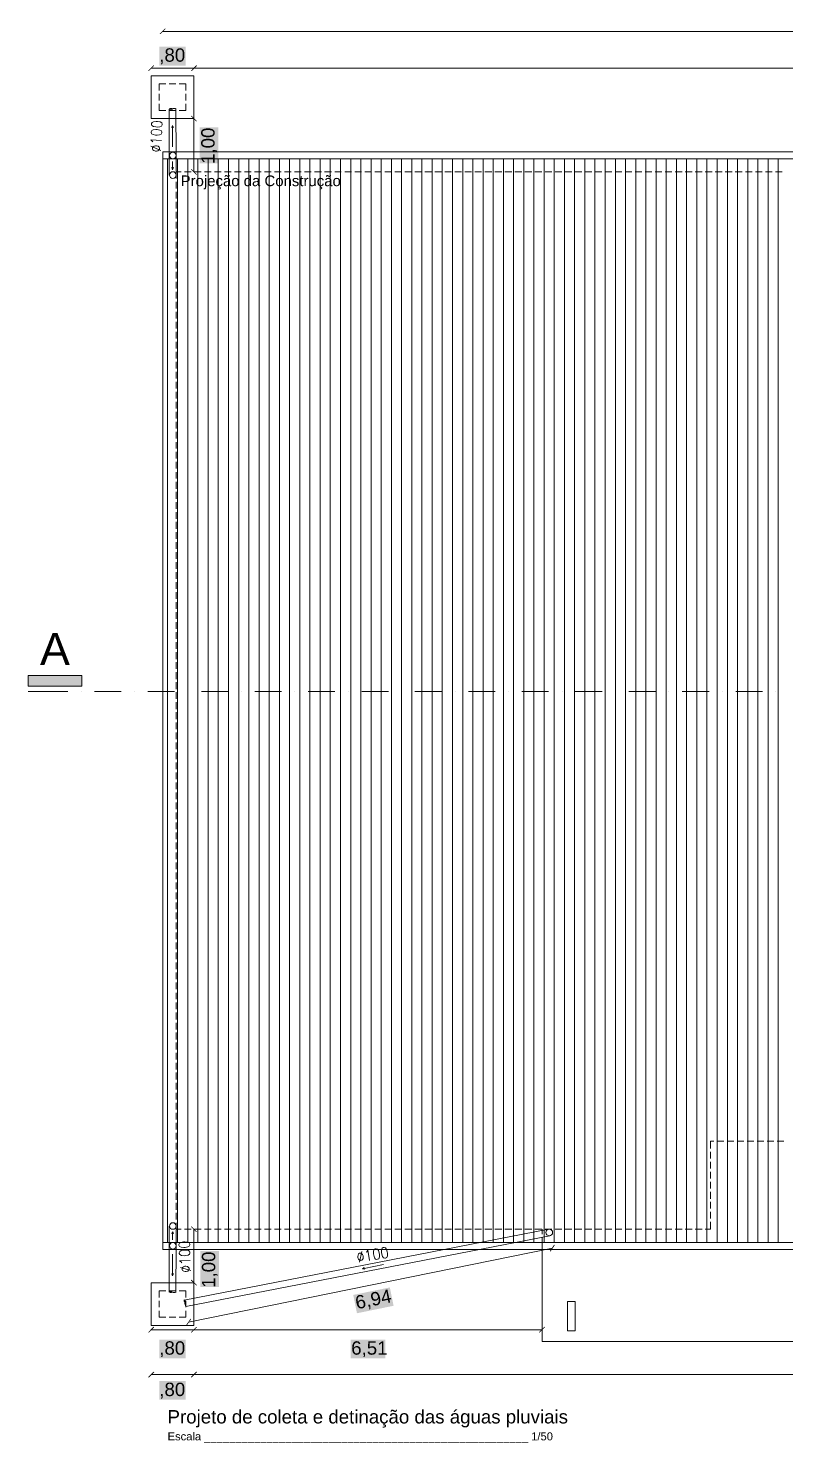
# Model space of a CAD drawing. Header units: millimetres. Extents: x 8 to 69.8, y -142.7 to -115.9.
# Drawn here: x 7.97 to 22.13, y -142.71 to -116.22 of the extents above; entities that cross this region are included whole.
import ezdxf

# ---------------------------------------------------------------- set-up
doc = ezdxf.new("R2010")
doc.units = ezdxf.units.MM
for name, color, linetype in [('PDF_0', 7, 'Continuous'), ('PDF_04-DETALHE', 7, 'Continuous'), ('PDF_Text', 7, 'Continuous')]:
    doc.layers.add(name, color=color, linetype=linetype)
for name, color, linetype, true_color in [('PDF_13-CORTE', 7, 'Continuous', 0x7d7d7d), ('PDF_19-COBERTA', 7, 'Continuous', 0x7d7d7d), ('PDF_A-PROJEÇÃO', 7, 'Continuous', 0x7d7d7d), ('PDF_A_Cotas', 7, 'Continuous', 0xffffff), ('PDF_A_PLUVIAL', 7, 'Continuous', 0x2491ff)]:
    doc.layers.add(name, color=color, linetype=linetype, true_color=true_color)
doc.styles.add('PDF Arial', font='arial.ttf')

msp = doc.modelspace()

# ---------------------------------------------------------------- linework, layer by layer
at = {"layer": 'PDF_0', "transparency": 33554559}
for points in [[(10.53, -116.219), (10.441, -116.33), (10.429, -116.32)], [(10.54, -116.231), (10.53, -116.219), (10.441, -116.33)]]:
    msp.add_solid(points, dxfattribs=at)
at = {"layer": 'PDF_04-DETALHE', "lineweight": 0}
msp.add_lwpolyline([(10.486, -116.276), (38.234, -116.276), (39.485, -116.276)], dxfattribs=at)
at = {"layer": 'PDF_04-DETALHE', "transparency": 33554559}
for points in [[(10.314, -116.911), (10.226, -117.022), (10.216, -117.013)], [(10.327, -116.92), (10.314, -116.911), (10.226, -117.022)], [(11.115, -116.911), (11.026, -117.022), (11.016, -117.013)], [(11.016, -117.013), (11.026, -117.022), (11.115, -116.911)], [(11.127, -116.92), (11.115, -116.911), (11.026, -117.022)], [(11.026, -117.022), (11.115, -116.911), (11.127, -116.92)], [(11.127, -117.956), (11.016, -117.864), (11.026, -117.854)], [(11.115, -117.966), (11.127, -117.956), (11.016, -117.864)], [(11.026, -118.855), (11.016, -118.864), (11.127, -118.953)], [(11.016, -118.864), (11.127, -118.953), (11.115, -118.966)], [(11.127, -138.757), (11.016, -138.668), (11.026, -138.655)], [(11.115, -138.766), (11.127, -138.757), (11.016, -138.668)], [(17.732, -139.119), (17.744, -139.128), (17.811, -139.001)], [(17.744, -139.128), (17.811, -139.001), (17.824, -139.008)], [(11.026, -139.655), (11.016, -139.668), (11.127, -139.757)], [(11.016, -139.668), (11.127, -139.757), (11.115, -139.766)], [(11.007, -140.386), (10.94, -140.509), (10.927, -140.503)], [(11.019, -140.392), (11.007, -140.386), (10.94, -140.509)], [(10.314, -140.536), (10.226, -140.647), (10.216, -140.638)], [(10.327, -140.546), (10.314, -140.536), (10.226, -140.647)], [(11.115, -140.536), (11.026, -140.647), (11.016, -140.638)], [(11.016, -140.638), (11.026, -140.647), (11.115, -140.536)], [(11.127, -140.546), (11.115, -140.536), (11.026, -140.647)], [(11.026, -140.647), (11.115, -140.536), (11.127, -140.546)], [(17.528, -140.638), (17.541, -140.647), (17.63, -140.536)], [(17.541, -140.647), (17.63, -140.536), (17.64, -140.546)], [(10.314, -141.378), (10.226, -141.489), (10.216, -141.476)], [(10.327, -141.387), (10.314, -141.378), (10.226, -141.489)], [(11.115, -141.378), (11.026, -141.489), (11.016, -141.476)], [(11.016, -141.476), (11.026, -141.489), (11.115, -141.378)], [(11.127, -141.387), (11.115, -141.378), (11.026, -141.489)], [(11.026, -141.489), (11.115, -141.378), (11.127, -141.387)]]:
    msp.add_solid(points, dxfattribs=at)
at = {"layer": 'PDF_13-CORTE', "lineweight": 0}
for points in [[(10.486, -118.661), (38.234, -118.661), (38.234, -138.96), (10.486, -138.96)], [(7.971, -128.539), (8.971, -128.539), (8.971, -128.339), (7.971, -128.339)], [(18.208, -140.611), (18.208, -140.062), (18.059, -140.062), (18.059, -140.611)]]:
    msp.add_lwpolyline(points, close=True, dxfattribs=at)
for points in [[(8.708, -128.641), (7.971, -128.641)], [(8.959, -128.641), (8.959, -128.641)], [(9.708, -128.641), (9.209, -128.641)], [(9.959, -128.641), (9.959, -128.641)], [(10.708, -128.641), (10.21, -128.641)], [(10.959, -128.641), (10.959, -128.641)], [(11.708, -128.641), (11.21, -128.641)], [(11.959, -128.641), (11.959, -128.641)], [(12.709, -128.641), (12.21, -128.641)], [(12.959, -128.641), (12.959, -128.641)], [(13.709, -128.641), (13.21, -128.641)], [(13.96, -128.641), (13.96, -128.641)], [(14.709, -128.641), (14.21, -128.641)], [(14.96, -128.641), (14.96, -128.641)], [(15.709, -128.641), (15.207, -128.641)], [(15.96, -128.641), (15.96, -128.641)], [(16.709, -128.641), (16.208, -128.641)], [(16.96, -128.641), (16.96, -128.641)], [(17.709, -128.641), (17.208, -128.641)], [(17.96, -128.641), (17.96, -128.641)], [(18.71, -128.641), (18.208, -128.641)], [(18.957, -128.641), (18.957, -128.641)], [(19.71, -128.641), (19.208, -128.641)], [(19.958, -128.641), (19.958, -128.641)], [(20.71, -128.641), (20.208, -128.641)], [(20.958, -128.641), (20.958, -128.641)], [(21.71, -128.641), (21.209, -128.641)], [(21.958, -128.641), (21.958, -128.641)]]:
    msp.add_lwpolyline(points, dxfattribs=at)
at = {"layer": 'PDF_13-CORTE', "color": 7, "lineweight": 0}
msp.add_lwpolyline([(17.586, -138.96), (17.586, -140.811), (29.585, -140.811), (29.585, -138.96)], dxfattribs=at)
at = {"layer": 'PDF_13-CORTE', "transparency": 33554559}
for points in [[(8.971, -128.339), (7.971, -128.339), (8.971, -128.539)], [(7.971, -128.339), (8.971, -128.539), (7.971, -128.539)]]:
    msp.add_solid(points, dxfattribs=at)
at = {"layer": 'PDF_19-COBERTA', "lineweight": 0}
for points in [[(10.575, -118.661), (10.575, -138.96)], [(10.765, -118.661), (10.765, -138.96)], [(10.956, -118.661), (10.956, -138.96)], [(11.146, -118.661), (11.146, -138.96)], [(11.337, -118.661), (11.337, -138.96)], [(11.527, -118.661), (11.527, -138.96)], [(11.718, -118.661), (11.718, -138.96)], [(11.908, -118.661), (11.908, -138.96)], [(12.099, -118.661), (12.099, -138.96)], [(12.289, -118.661), (12.289, -138.96)], [(12.48, -118.661), (12.48, -138.96)], [(12.67, -118.661), (12.67, -138.96)], [(12.861, -118.661), (12.861, -138.96)], [(13.051, -118.661), (13.051, -138.96)], [(13.242, -118.661), (13.242, -138.96)], [(13.432, -118.661), (13.432, -138.96)], [(13.623, -118.661), (13.623, -138.96)], [(13.814, -118.661), (13.814, -138.96)], [(14.004, -118.661), (14.004, -138.96)], [(14.195, -118.661), (14.195, -138.96)], [(14.385, -118.661), (14.385, -138.96)], [(14.576, -118.661), (14.576, -138.96)], [(14.766, -118.661), (14.766, -138.96)], [(14.957, -118.661), (14.957, -138.96)], [(15.147, -118.661), (15.147, -138.96)], [(15.338, -118.661), (15.338, -138.96)], [(15.528, -118.661), (15.528, -138.96)], [(15.719, -118.661), (15.719, -138.96)], [(15.909, -118.661), (15.909, -138.96)], [(16.1, -118.661), (16.1, -138.96)], [(16.29, -118.661), (16.29, -138.96)], [(16.481, -118.661), (16.481, -138.96)], [(16.671, -118.661), (16.671, -138.96)], [(16.862, -118.661), (16.862, -138.96)], [(17.052, -118.661), (17.052, -138.96)], [(17.243, -118.661), (17.243, -138.96)], [(17.433, -118.661), (17.433, -138.96)], [(17.624, -118.661), (17.624, -138.96)], [(17.814, -118.661), (17.814, -138.96)], [(18.005, -118.661), (18.005, -138.96)], [(18.195, -118.661), (18.195, -138.96)], [(18.386, -118.661), (18.386, -138.96)], [(18.576, -118.661), (18.576, -138.96)], [(18.767, -118.661), (18.767, -138.96)], [(18.957, -118.661), (18.957, -138.96)], [(19.148, -118.661), (19.148, -138.96)], [(19.338, -118.661), (19.338, -138.96)], [(19.529, -118.661), (19.529, -138.96)], [(19.719, -118.661), (19.719, -138.96)], [(19.91, -118.661), (19.91, -138.96)], [(20.1, -118.661), (20.1, -138.96)], [(20.291, -118.661), (20.291, -138.96)], [(20.481, -118.661), (20.481, -138.96)], [(20.672, -118.661), (20.672, -138.96)], [(20.862, -118.661), (20.862, -138.96)], [(21.053, -118.661), (21.053, -138.96)], [(21.243, -118.661), (21.243, -138.96)], [(21.434, -118.661), (21.434, -138.96)], [(21.625, -118.661), (21.625, -138.96)], [(21.815, -118.661), (21.815, -138.96)], [(22.006, -118.661), (22.006, -138.96)]]:
    msp.add_lwpolyline(points, dxfattribs=at)
at = {"layer": 'PDF_A-PROJEÇÃO', "lineweight": 0}
for points in [[(10.737, -119.029), (10.737, -118.909), (10.829, -118.909)], [(10.892, -118.909), (11.016, -118.909)], [(11.08, -118.909), (11.203, -118.909)], [(11.267, -118.909), (11.391, -118.909)], [(11.454, -118.909), (11.578, -118.909)], [(11.642, -118.909), (11.766, -118.909)], [(11.829, -118.909), (11.953, -118.909)], [(12.016, -118.909), (12.14, -118.909)], [(12.204, -118.909), (12.328, -118.909)], [(12.391, -118.909), (12.518, -118.909)], [(12.578, -118.909), (12.705, -118.909)], [(12.766, -118.909), (12.893, -118.909)], [(12.953, -118.909), (13.08, -118.909)], [(13.14, -118.909), (13.267, -118.909)], [(13.328, -118.909), (13.455, -118.909)], [(13.515, -118.909), (13.642, -118.909)], [(13.706, -118.909), (13.829, -118.909)], [(13.893, -118.909), (14.017, -118.909)], [(14.08, -118.909), (14.204, -118.909)], [(14.268, -118.909), (14.391, -118.909)], [(14.455, -118.909), (14.579, -118.909)], [(14.642, -118.909), (14.766, -118.909)], [(14.83, -118.909), (14.953, -118.909)], [(15.017, -118.909), (15.141, -118.909)], [(15.204, -118.909), (15.328, -118.909)], [(15.392, -118.909), (15.515, -118.909)], [(15.579, -118.909), (15.703, -118.909)], [(15.766, -118.909), (15.89, -118.909)], [(15.954, -118.909), (16.077, -118.909)], [(16.141, -118.909), (16.268, -118.909)], [(16.328, -118.909), (16.455, -118.909)], [(16.516, -118.909), (16.643, -118.909)], [(16.703, -118.909), (16.83, -118.909)], [(16.89, -118.909), (17.017, -118.909)], [(17.078, -118.909), (17.205, -118.909)], [(17.265, -118.909), (17.392, -118.909)], [(17.452, -118.909), (17.579, -118.909)], [(17.643, -118.909), (17.767, -118.909)], [(17.83, -118.909), (17.954, -118.909)], [(18.017, -118.909), (18.141, -118.909)], [(18.205, -118.909), (18.329, -118.909)], [(18.392, -118.909), (18.516, -118.909)], [(18.579, -118.909), (18.703, -118.909)], [(18.767, -118.909), (18.891, -118.909)], [(18.954, -118.909), (19.078, -118.909)], [(19.141, -118.909), (19.265, -118.909)], [(19.329, -118.909), (19.453, -118.909)], [(19.516, -118.909), (19.64, -118.909)], [(19.704, -118.909), (19.827, -118.909)], [(19.891, -118.909), (20.015, -118.909)], [(20.078, -118.909), (20.205, -118.909)], [(20.266, -118.909), (20.393, -118.909)], [(20.453, -118.909), (20.58, -118.909)], [(20.64, -118.909), (20.767, -118.909)], [(20.828, -118.909), (20.955, -118.909)], [(21.015, -118.909), (21.142, -118.909)], [(21.202, -118.909), (21.329, -118.909)], [(21.393, -118.909), (21.517, -118.909)], [(21.58, -118.909), (21.704, -118.909)], [(21.767, -118.909), (21.891, -118.909)], [(21.955, -118.909), (22.079, -118.909)], [(10.737, -119.217), (10.737, -119.093)], [(10.737, -119.404), (10.737, -119.28)], [(10.737, -119.591), (10.737, -119.467)], [(10.737, -119.779), (10.737, -119.655)], [(10.737, -119.966), (10.737, -119.842)], [(10.737, -120.153), (10.737, -120.029)], [(10.737, -120.341), (10.737, -120.217)], [(10.737, -120.528), (10.737, -120.404)], [(10.737, -120.715), (10.737, -120.591)], [(10.737, -120.903), (10.737, -120.779)], [(10.737, -121.09), (10.737, -120.966)], [(10.737, -121.277), (10.737, -121.153)], [(10.737, -121.468), (10.737, -121.341)], [(10.737, -121.655), (10.737, -121.528)], [(10.737, -121.842), (10.737, -121.715)], [(10.737, -122.03), (10.737, -121.903)], [(10.737, -122.217), (10.737, -122.09)], [(10.737, -122.404), (10.737, -122.277)], [(10.737, -122.592), (10.737, -122.468)], [(10.737, -122.779), (10.737, -122.655)], [(10.737, -122.966), (10.737, -122.843)], [(10.737, -123.154), (10.737, -123.03)], [(10.737, -123.341), (10.737, -123.217)], [(10.737, -123.528), (10.737, -123.405)], [(10.737, -123.716), (10.737, -123.592)], [(10.737, -123.903), (10.737, -123.779)], [(10.737, -124.09), (10.737, -123.967)], [(10.737, -124.278), (10.737, -124.154)], [(10.737, -124.465), (10.737, -124.341)], [(10.737, -124.652), (10.737, -124.529)], [(10.737, -124.843), (10.737, -124.716)], [(10.737, -125.03), (10.737, -124.903)], [(10.737, -125.218), (10.737, -125.091)], [(10.737, -125.405), (10.737, -125.278)], [(10.737, -125.592), (10.737, -125.465)], [(10.737, -125.78), (10.737, -125.653)], [(10.737, -125.967), (10.737, -125.843)], [(10.737, -126.154), (10.737, -126.031)], [(10.737, -126.342), (10.737, -126.218)], [(10.737, -126.529), (10.737, -126.405)], [(10.737, -126.716), (10.737, -126.593)], [(10.737, -126.904), (10.737, -126.78)], [(10.737, -127.091), (10.737, -126.967)], [(10.737, -127.278), (10.737, -127.155)], [(10.737, -127.466), (10.737, -127.342)], [(10.737, -127.653), (10.737, -127.529)], [(10.737, -127.84), (10.737, -127.717)], [(10.737, -128.031), (10.737, -127.904)], [(10.737, -128.218), (10.737, -128.091)], [(10.737, -128.406), (10.737, -128.279)], [(10.737, -128.593), (10.737, -128.466)], [(10.737, -128.78), (10.737, -128.653)], [(10.737, -128.968), (10.737, -128.841)], [(10.737, -129.155), (10.737, -129.028)], [(10.737, -129.342), (10.737, -129.218)], [(10.737, -129.53), (10.737, -129.406)], [(10.737, -129.717), (10.737, -129.593)], [(10.737, -129.904), (10.737, -129.78)], [(10.737, -130.092), (10.737, -129.968)], [(10.737, -130.279), (10.737, -130.155)], [(10.737, -130.466), (10.737, -130.342)], [(10.737, -130.654), (10.737, -130.53)], [(10.737, -130.841), (10.737, -130.717)], [(10.737, -131.028), (10.737, -130.904)], [(10.737, -131.216), (10.737, -131.092)], [(10.737, -131.406), (10.737, -131.279)], [(10.737, -131.593), (10.737, -131.466)], [(10.737, -131.781), (10.737, -131.654)], [(10.737, -131.968), (10.737, -131.841)], [(10.737, -132.155), (10.737, -132.028)], [(10.737, -132.343), (10.737, -132.216)], [(10.737, -132.53), (10.737, -132.403)], [(10.737, -132.717), (10.737, -132.594)], [(10.737, -132.905), (10.737, -132.781)], [(10.737, -133.092), (10.737, -132.968)], [(10.737, -133.28), (10.737, -133.156)], [(10.737, -133.467), (10.737, -133.343)], [(10.737, -133.654), (10.737, -133.53)], [(10.737, -133.842), (10.737, -133.718)], [(10.737, -134.029), (10.737, -133.905)], [(10.737, -134.216), (10.737, -134.092)], [(10.737, -134.404), (10.737, -134.28)], [(10.737, -134.591), (10.737, -134.467)], [(10.737, -134.781), (10.737, -134.654)], [(10.737, -134.969), (10.737, -134.842)], [(10.737, -135.156), (10.737, -135.029)], [(10.737, -135.343), (10.737, -135.216)], [(10.737, -135.531), (10.737, -135.404)], [(10.737, -135.718), (10.737, -135.591)], [(10.737, -135.905), (10.737, -135.778)], [(10.737, -136.093), (10.737, -135.969)], [(10.737, -136.28), (10.737, -136.156)], [(10.737, -136.467), (10.737, -136.344)], [(10.737, -136.655), (10.737, -136.531)], [(10.737, -136.842), (10.737, -136.718)], [(10.737, -137.029), (10.737, -136.906)], [(10.737, -137.217), (10.737, -137.093)], [(20.735, -137.198), (20.735, -137.061), (20.799, -137.061)], [(20.859, -137.061), (20.986, -137.061)], [(21.047, -137.061), (21.174, -137.061)], [(21.234, -137.061), (21.361, -137.061)], [(21.421, -137.061), (21.548, -137.061)], [(21.609, -137.061), (21.736, -137.061)], [(21.796, -137.061), (21.923, -137.061)], [(21.986, -137.061), (22.11, -137.061)], [(10.737, -137.404), (10.737, -137.28)], [(10.737, -137.591), (10.737, -137.468)], [(20.735, -137.385), (20.735, -137.261)], [(20.735, -137.572), (20.735, -137.449)], [(10.737, -137.779), (10.737, -137.655)], [(20.735, -137.763), (20.735, -137.636)], [(10.737, -137.966), (10.737, -137.842)], [(20.735, -137.95), (20.735, -137.823)], [(20.735, -138.138), (20.735, -138.011)], [(10.737, -138.157), (10.737, -138.03)], [(10.737, -138.344), (10.737, -138.217)], [(20.735, -138.325), (20.735, -138.198)], [(10.737, -138.531), (10.737, -138.404)], [(20.735, -138.512), (20.735, -138.385)], [(10.829, -138.712), (10.737, -138.712), (10.737, -138.592)], [(11.016, -138.712), (10.892, -138.712)], [(11.203, -138.712), (11.08, -138.712)], [(11.391, -138.712), (11.267, -138.712)], [(11.578, -138.712), (11.454, -138.712)], [(11.766, -138.712), (11.642, -138.712)], [(11.953, -138.712), (11.829, -138.712)], [(12.14, -138.712), (12.016, -138.712)], [(12.328, -138.712), (12.204, -138.712)], [(12.518, -138.712), (12.391, -138.712)], [(12.705, -138.712), (12.578, -138.712)], [(12.893, -138.712), (12.766, -138.712)], [(13.08, -138.712), (12.953, -138.712)], [(13.267, -138.712), (13.14, -138.712)], [(13.455, -138.712), (13.328, -138.712)], [(13.642, -138.712), (13.515, -138.712)], [(13.829, -138.712), (13.706, -138.712)], [(14.017, -138.712), (13.893, -138.712)], [(14.204, -138.712), (14.08, -138.712)], [(14.391, -138.712), (14.268, -138.712)], [(14.579, -138.712), (14.455, -138.712)], [(14.766, -138.712), (14.642, -138.712)], [(14.953, -138.712), (14.83, -138.712)], [(15.141, -138.712), (15.017, -138.712)], [(15.328, -138.712), (15.204, -138.712)], [(15.515, -138.712), (15.392, -138.712)], [(15.703, -138.712), (15.579, -138.712)], [(15.89, -138.712), (15.766, -138.712)], [(16.077, -138.712), (15.954, -138.712)], [(16.268, -138.712), (16.141, -138.712)], [(16.455, -138.712), (16.328, -138.712)], [(16.643, -138.712), (16.516, -138.712)], [(16.83, -138.712), (16.703, -138.712)], [(17.017, -138.712), (16.89, -138.712)], [(17.205, -138.712), (17.078, -138.712)], [(17.392, -138.712), (17.265, -138.712)], [(17.579, -138.712), (17.452, -138.712)], [(17.586, -138.804), (17.586, -138.712)], [(17.767, -138.712), (17.643, -138.712)], [(17.954, -138.712), (17.83, -138.712)], [(18.141, -138.712), (18.017, -138.712)], [(18.329, -138.712), (18.205, -138.712)], [(18.516, -138.712), (18.392, -138.712)], [(18.703, -138.712), (18.579, -138.712)], [(18.891, -138.712), (18.767, -138.712)], [(19.078, -138.712), (18.954, -138.712)], [(19.265, -138.712), (19.141, -138.712)], [(19.453, -138.712), (19.329, -138.712)], [(19.64, -138.712), (19.516, -138.712)], [(19.827, -138.712), (19.704, -138.712)], [(20.015, -138.712), (19.891, -138.712)], [(20.205, -138.712), (20.078, -138.712)], [(20.393, -138.712), (20.266, -138.712)], [(20.58, -138.712), (20.453, -138.712)], [(20.735, -138.573), (20.735, -138.712), (20.64, -138.712)], [(17.586, -138.96), (17.586, -138.868)]]:
    msp.add_lwpolyline(points, dxfattribs=at)
at = {"layer": 'PDF_A_Cotas', "color": 7, "lineweight": 0}
for points in [[(10.27, -116.968), (11.07, -116.968), (37.65, -116.968), (38.45, -116.968), (39.485, -116.968)], [(11.07, -117.908), (11.07, -118.909)], [(11.07, -139.712), (11.07, -138.712)], [(10.972, -140.449), (17.779, -139.065)], [(10.27, -140.593), (11.07, -140.593), (17.586, -140.593)], [(10.27, -141.432), (11.07, -141.432), (37.65, -141.432), (38.45, -141.432)]]:
    msp.add_lwpolyline(points, dxfattribs=at)
at = {"layer": 'PDF_A_Cotas', "transparency": 33554559}
for points in [[(10.426, -116.565), (10.426, -116.917), (10.915, -116.565)], [(10.426, -116.917), (10.915, -116.565), (10.915, -116.917)], [(11.178, -118.747), (11.527, -118.747), (11.178, -118.073)], [(11.527, -118.747), (11.178, -118.073), (11.527, -118.073)], [(11.191, -139.795), (11.54, -139.795), (11.191, -139.119)], [(11.54, -139.795), (11.191, -139.119), (11.54, -139.119)], [(14.052, -139.941), (14.122, -140.284), (14.737, -139.801)], [(14.122, -140.284), (14.737, -139.801), (14.807, -140.144)], [(10.426, -140.781), (10.426, -141.13), (10.915, -140.781)], [(10.426, -141.13), (10.915, -140.781), (10.915, -141.13)], [(14.001, -140.781), (14.001, -141.13), (14.655, -140.781)], [(14.001, -141.13), (14.655, -140.781), (14.655, -141.13)], [(10.426, -141.555), (10.426, -141.905), (10.915, -141.555)], [(10.426, -141.905), (10.915, -141.555), (10.915, -141.905)]]:
    msp.add_solid(points, dxfattribs=at)
at = {"layer": 'PDF_A_PLUVIAL', "lineweight": 0}
for points in [[(10.27, -117.108), (10.27, -117.908), (11.07, -117.908), (11.07, -117.108)], [(10.27, -118.172), (10.276, -118.194), (10.305, -118.21), (10.353, -118.22), (10.381, -118.223), (10.429, -118.216), (10.457, -118.2), (10.47, -118.178), (10.47, -118.166), (10.461, -118.14), (10.432, -118.124), (10.384, -118.115), (10.356, -118.115), (10.308, -118.118), (10.28, -118.134), (10.27, -118.156)], [(10.276, -118.019), (10.283, -118.042), (10.311, -118.058), (10.359, -118.067), (10.387, -118.07), (10.435, -118.064), (10.464, -118.051), (10.476, -118.026), (10.476, -118.013), (10.467, -117.988), (10.438, -117.972), (10.391, -117.962), (10.362, -117.962), (10.314, -117.969), (10.286, -117.981), (10.276, -118.004)], [(10.295, -118.477), (10.302, -118.493), (10.321, -118.508), (10.349, -118.518), (10.368, -118.518), (10.397, -118.512), (10.416, -118.499), (10.429, -118.483), (10.429, -118.461), (10.419, -118.445), (10.4, -118.429), (10.372, -118.42), (10.353, -118.42), (10.324, -118.426), (10.305, -118.439), (10.295, -118.454)], [(10.791, -139.011), (10.8, -139.036), (10.832, -139.049), (10.88, -139.055), (10.908, -139.052), (10.956, -139.042), (10.981, -139.027), (10.991, -139.004), (10.991, -138.989), (10.981, -138.966), (10.949, -138.954), (10.902, -138.947), (10.873, -138.947), (10.826, -138.957), (10.8, -138.973), (10.791, -138.998)], [(14.614, -139.055), (14.595, -139.068), (14.582, -139.1), (14.582, -139.147), (14.585, -139.176), (14.601, -139.22), (14.62, -139.249), (14.645, -139.252), (14.658, -139.252), (14.68, -139.239), (14.69, -139.208), (14.693, -139.16), (14.687, -139.131), (14.674, -139.087), (14.655, -139.058), (14.63, -139.052)], [(10.797, -139.163), (10.807, -139.185), (10.838, -139.201), (10.886, -139.208), (10.915, -139.204), (10.962, -139.195), (10.988, -139.179), (10.997, -139.157), (10.997, -139.141), (10.988, -139.119), (10.956, -139.103), (10.908, -139.1), (10.88, -139.1), (10.832, -139.109), (10.807, -139.125), (10.797, -139.15)], [(14.169, -139.16), (14.153, -139.173), (14.144, -139.195), (14.141, -139.223), (14.141, -139.243), (14.153, -139.271), (14.172, -139.287), (14.188, -139.293), (14.21, -139.29), (14.223, -139.277), (14.236, -139.258), (14.239, -139.227), (14.236, -139.208), (14.226, -139.182), (14.207, -139.166), (14.191, -139.157)], [(14.464, -139.077), (14.442, -139.09), (14.433, -139.122), (14.433, -139.17), (14.436, -139.198), (14.452, -139.246), (14.471, -139.271), (14.493, -139.277), (14.509, -139.274), (14.531, -139.262), (14.541, -139.23), (14.541, -139.182), (14.537, -139.154), (14.522, -139.109), (14.503, -139.081), (14.48, -139.077)], [(10.848, -139.468), (10.857, -139.481), (10.88, -139.497), (10.908, -139.503), (10.927, -139.503), (10.956, -139.493), (10.972, -139.477), (10.981, -139.462), (10.981, -139.439), (10.972, -139.424), (10.949, -139.411), (10.921, -139.404), (10.902, -139.404), (10.873, -139.414), (10.857, -139.43), (10.848, -139.446)], [(10.27, -140.513), (10.27, -139.712), (11.07, -139.712), (11.07, -140.513)]]:
    msp.add_lwpolyline(points, close=True, dxfattribs=at)
for points in [[(10.546, -117.261), (10.419, -117.261), (10.419, -117.384)], [(10.734, -117.261), (10.61, -117.261)], [(10.921, -117.384), (10.921, -117.261), (10.797, -117.261)], [(10.419, -117.448), (10.419, -117.572)], [(10.921, -117.572), (10.921, -117.448)], [(10.419, -117.635), (10.419, -117.759), (10.546, -117.759)], [(10.61, -118.969), (10.61, -118.601), (10.61, -117.734)], [(10.61, -117.759), (10.734, -117.759)], [(10.734, -117.727), (10.734, -117.727)], [(10.737, -118.963), (10.737, -118.601), (10.734, -117.734)], [(10.797, -117.759), (10.921, -117.759), (10.921, -117.635)], [(10.67, -118.442), (10.67, -118.073), (10.686, -118.077), (10.67, -118.039), (10.654, -118.077), (10.67, -118.073)], [(10.299, -118.347), (10.289, -118.331), (10.264, -118.308), (10.464, -118.318)], [(10.267, -118.429), (10.454, -118.505)], [(10.486, -118.661), (10.486, -118.534), (38.234, -118.534), (38.234, -118.661)], [(10.67, -118.712), (10.67, -118.832), (10.686, -118.829), (10.67, -118.867), (10.654, -118.829), (10.67, -118.832)], [(10.61, -138.652), (10.61, -139.02), (10.61, -139.887)], [(10.67, -138.909), (10.67, -138.788), (10.686, -138.792), (10.67, -138.757), (10.654, -138.792), (10.67, -138.788)], [(10.737, -138.658), (10.737, -139.02), (10.734, -139.887)], [(17.706, -138.712), (10.889, -140.036)], [(38.234, -138.96), (38.234, -139.087), (10.486, -139.087), (10.486, -138.96)], [(17.732, -138.836), (10.921, -140.157)], [(10.67, -139.179), (10.67, -139.547), (10.686, -139.547), (10.67, -139.582), (10.654, -139.547), (10.67, -139.547)], [(10.842, -139.338), (10.832, -139.322), (10.803, -139.303), (11.003, -139.293)], [(14.21, -139.125), (14.169, -139.325)], [(14.296, -139.141), (14.309, -139.131), (14.328, -139.1), (14.356, -139.297)], [(10.819, -139.424), (11.01, -139.484)], [(14.62, -139.373), (14.255, -139.443), (14.261, -139.458), (14.223, -139.449)], [(14.255, -139.443), (14.255, -139.427), (14.223, -139.452)], [(10.419, -139.986), (10.419, -139.862), (10.546, -139.862)], [(10.61, -139.862), (10.734, -139.862)], [(10.797, -139.862), (10.921, -139.862), (10.921, -139.986)], [(10.419, -140.173), (10.419, -140.049)], [(10.734, -139.893), (10.734, -139.893)], [(10.921, -140.049), (10.921, -140.173)], [(10.546, -140.36), (10.419, -140.36), (10.419, -140.236)], [(10.734, -140.36), (10.61, -140.36)], [(10.921, -140.236), (10.921, -140.36), (10.797, -140.36)], [(10.915, -140.157), (10.915, -140.157)]]:
    msp.add_lwpolyline(points, dxfattribs=at)
for points in [[(10.737, -117.732, 0.294235), (10.663, -117.732, 0.415336), (10.611, -117.732, 0.415336), (10.663, -117.733)], [(10.663, -139.885, 0.415336), (10.611, -139.886, 0.415336), (10.663, -139.886, 0.294235), (10.737, -139.886)]]:
    msp.add_lwpolyline(points, format="xyb", dxfattribs=at)
for centre in [(10.675, -118.599), (10.675, -118.967), (10.675, -138.65), (17.721, -138.771), (10.675, -139.019)]:
    msp.add_circle(centre, 0.0619, dxfattribs=at)
for centre, radius, start, end in [((10.922, -140.054), 0.0365, 149.7326, 239.9469), ((10.872, -140.066), 0.0365, 329.7326, 59.9469), ((10.97, -140.105), 0.0683, 162.312, 227.5928)]:
    msp.add_arc(centre, radius, start, end, dxfattribs=at)

# ---------------------------------------------------------------- texts
at = {"insert": (10.577, -142.098), "char_height": 0.25, "attachment_point": 1}
msp.add_mtext_dynamic_manual_height_columns('{\\fArial|b0|i0|c0|p34;Projeto de coleta e detinação das águas pluviais\\P\\H0.6x;Escala ____________________________________________________ 1/50}', width=7.49862, gutter_width=12.5, heights=[0.961], dxfattribs=at)
at = {"layer": 'PDF_Text', "char_height": 0.25, "attachment_point": 7, "style": 'PDF Arial'}
for s, insert in [(',80', (10.422, -116.891)), (',80', (10.422, -141.106)), ('6,51', (14.014, -141.106)), (',80', (10.422, -141.881))]:
    msp.add_mtext(s, dxfattribs=dict(at, insert=insert))
for s, insert, rotation in [('1,00', (11.504, -118.759), 90), ('1,00', (11.516, -139.808), 90), ('6,94', (14.128, -140.256), 11.5743)]:
    msp.add_mtext(s, dxfattribs=dict(at, insert=insert, rotation=rotation))
at = {"layer": 'PDF_Text', "color": 8, "true_color": 0x7d7d7d, "attachment_point": 7, "style": 'PDF Arial'}
for s, insert, char_height in [('Projeção da Construção', (10.822, -119.237), 0.20002), ('A', (8.19, -128.142), 0.6)]:
    msp.add_mtext(s, dxfattribs=dict(at, insert=insert, char_height=char_height))

doc.saveas('drawing.dxf')
